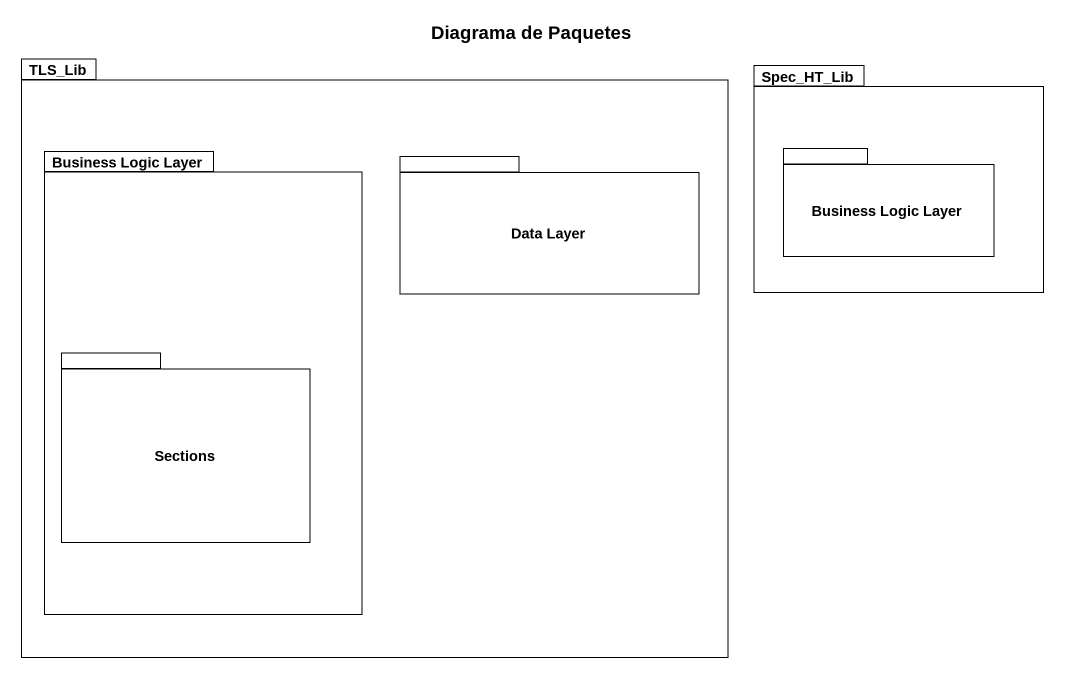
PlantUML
@startuml
title Diagrama de Paquetes
package TLS_Lib {
  package "Business Logic Layer" as Business_Logic_Layer {
    package Sections {
    }
  }
  package "Data Layer" as Data_Layer {
  }
}
package Spec_HT_Lib {
  package "Business Logic Layer" as Business_Logic_Layer_2 {
  }
}
@enduml
